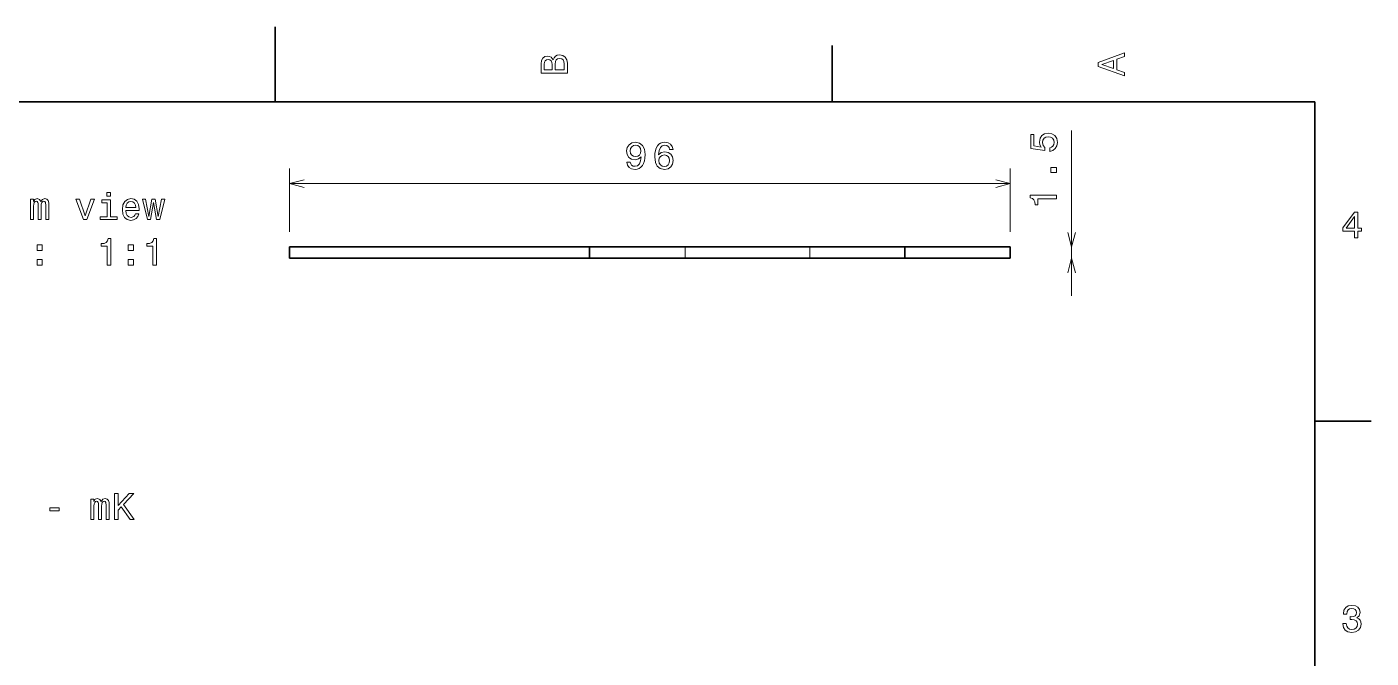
# Model space of a CAD drawing. Extents: x 0 to 297, y 0 to 210.
# Drawn here: x 115.4 to 294.5, y 125.9 to 210 of the extents above; entities that cross this region are included whole.
import ezdxf

# ---------------------------------------------------------------- set-up
doc = ezdxf.new("R2010")
doc.units = 0

msp = doc.modelspace()

# ---------------------------------------------------------------- linework, layer by layer
at = {"color": 7, "lineweight": 35, "ltscale": 0.25}
msp.add_line((148.5, 200), (148.5, 210), dxfattribs=at)
at = {"color": 7, "lineweight": 35, "ltscale": 0.1875}
for p, q in [((222.699997, 200), (222.699997, 207.5)), ((287, 157.5), (294.5, 157.5))]:
    msp.add_line(p, q, dxfattribs=at)
at = {"color": 7, "lineweight": 35}
for p, q in [((287, 200), (10, 200)), ((287, 10), (287, 200)), ((150.428329, 180.681152), (190.389023, 180.681152)), ((150.428329, 179.181152), (190.389023, 179.181152))]:
    msp.add_line(p, q, dxfattribs=at)
at = {"color": 7, "lineweight": 13}
for p, q in [((254.601593, 174.181152), (254.601593, 196.189224)), ((150.428329, 189.117798), (246.428329, 189.117798))]:
    msp.add_line(p, q, dxfattribs=at)
at = {"color": 7, "lineweight": 13, "ltscale": 0.210916}
for p, q in [((150.428329, 182.681152), (150.428329, 191.117798)), ((246.428329, 182.681152), (246.428329, 191.117798))]:
    msp.add_line(p, q, dxfattribs=at)
at = {"color": 7, "lineweight": 35, "ltscale": 0.0375}
for p, q in [((150.428329, 180.681152), (150.428329, 179.181152)), ((190.389023, 179.181152), (190.389023, 180.681152)), ((232.393097, 179.181152), (232.393097, 180.681152)), ((246.428329, 180.681152), (246.428329, 179.181152))]:
    msp.add_line(p, q, dxfattribs=at)
at = {"color": 7, "lineweight": 35, "ltscale": 0.318569}
for p, q in [((190.389023, 180.681152), (203.13179, 180.681152)), ((190.389023, 179.181152), (203.13179, 179.181152))]:
    msp.add_line(p, q, dxfattribs=at)
at = {"color": 7, "lineweight": 35, "ltscale": 0.414999}
for p, q in [((203.13179, 180.681152), (219.731766, 180.681152)), ((203.13179, 179.181152), (219.731766, 179.181152))]:
    msp.add_line(p, q, dxfattribs=at)
at = {"color": 7, "lineweight": 13, "ltscale": 0.0375}
for p, q in [((203.13179, 179.181152), (203.13179, 180.681152)), ((219.731766, 179.181152), (219.731766, 180.681152))]:
    msp.add_line(p, q, dxfattribs=at)
at = {"color": 7, "lineweight": 35, "ltscale": 0.316533}
for p, q in [((219.731766, 180.681152), (232.393097, 180.681152)), ((219.731766, 179.181152), (232.393097, 179.181152))]:
    msp.add_line(p, q, dxfattribs=at)
at = {"color": 7, "lineweight": 35, "ltscale": 0.350881}
for p, q in [((232.393097, 180.681152), (246.428329, 180.681152)), ((232.393097, 179.181152), (246.428329, 179.181152))]:
    msp.add_line(p, q, dxfattribs=at)
at = {"color": 7, "lineweight": 13}
for points in [[(185.542007, 205.630417), (185.249496, 205.983429), (185.052811, 206.074219), (184.81073, 206.104477), (184.432495, 206.03891), (184.160156, 205.842224), (183.993729, 205.524506), (183.933212, 205.080704), (183.933212, 203.835022), (187.433212, 203.835022), (187.433212, 205.151306), (187.36261, 205.620331), (187.155838, 205.968307), (186.828018, 206.185165), (186.384216, 206.260818), (186.08667, 206.215424), (185.839554, 206.094391), (185.65799, 205.897705)], [(261.633209, 203.466858), (261.633209, 203.930847), (260.604401, 204.298996), (260.604401, 205.695969), (261.633209, 206.064133), (261.633209, 206.538193), (258.128174, 205.257217), (258.128174, 204.742798)], [(185.385666, 204.984879), (185.385666, 204.298996), (184.351807, 204.298996), (184.351807, 205.025223), (184.382065, 205.297562), (184.472839, 205.489197), (184.629181, 205.605194), (184.86116, 205.645538), (185.093155, 205.600143), (185.254532, 205.479111), (185.355408, 205.272339)], [(187.014618, 205.095825), (187.014618, 204.298996), (185.809296, 204.298996), (185.809296, 205.050446), (185.844589, 205.368164), (185.9505, 205.595108), (186.132065, 205.731277), (186.394302, 205.776657), (186.671692, 205.731277), (186.863327, 205.605194), (186.979324, 205.393372)], [(260.17572, 204.460388), (258.632477, 205), (260.17572, 205.539627)], [(251.688766, 193.420486), (252.10231, 193.531433), (252.425079, 193.778564), (252.626801, 194.141678), (252.702454, 194.605652), (252.611679, 195.115021), (252.364563, 195.513428), (251.971191, 195.765594), (251.466858, 195.86142), (250.997849, 195.775681), (250.6297, 195.5336), (250.39267, 195.155365), (250.306915, 194.666168), (250.367447, 194.287918), (250.533875, 193.995422), (249.59079, 194.136627), (249.59079, 195.669769), (249.177246, 195.669769), (249.177246, 193.798737), (251.033142, 193.521347), (251.033142, 193.924805), (250.796112, 194.217316), (250.710388, 194.590515), (250.765869, 194.913284), (250.927246, 195.1604), (251.174362, 195.316742), (251.492081, 195.372223), (251.809814, 195.316742), (252.056915, 195.155365), (252.213257, 194.908234), (252.268738, 194.590515), (252.233429, 194.323227), (252.117447, 194.116455), (251.935883, 193.965164), (251.688766, 193.889511)], [(195.349945, 191.985229), (195.425598, 191.586823), (195.642456, 191.279175), (195.985382, 191.08754), (196.43927, 191.016937), (196.736832, 191.052231), (197.00412, 191.143021), (197.231064, 191.299347), (197.422699, 191.521255), (197.574005, 191.79863), (197.684952, 192.141571), (197.750519, 192.534943), (197.775726, 192.988831), (197.690002, 193.699936), (197.442886, 194.219391), (197.049515, 194.532059), (196.509888, 194.643021), (196.015656, 194.552231), (195.642456, 194.310165), (195.400375, 193.936966), (195.319687, 193.467941), (195.400375, 192.983795), (195.637405, 192.615631), (195.990433, 192.383652), (196.43927, 192.307999), (196.913345, 192.403824), (197.271408, 192.696335), (197.19072, 192.136536), (197.029327, 191.738113), (196.782227, 191.501083), (196.444321, 191.42543), (196.182068, 191.460739), (195.990433, 191.571686), (195.864349, 191.748199), (195.813919, 191.985229)], [(195.808868, 193.472992), (195.859314, 193.78566), (196.000519, 194.032776), (196.222412, 194.189117), (196.509888, 194.244598), (196.807434, 194.189117), (197.034378, 194.032776), (197.175598, 193.79071), (197.231064, 193.478027), (197.175598, 193.160309), (197.034378, 192.923279), (196.802399, 192.777023), (196.494751, 192.726593), (196.217377, 192.777023), (196.000519, 192.923279), (195.859314, 193.155258)], [(201.506714, 193.674713), (201.410889, 194.083221), (201.188995, 194.385803), (200.846054, 194.577454), (200.402252, 194.643021), (200.104706, 194.607712), (199.847488, 194.511887), (199.620544, 194.355545), (199.428909, 194.133652), (199.277603, 193.856277), (199.166656, 193.518372), (199.096054, 193.119965), (199.075882, 192.671112), (199.15657, 191.954971), (199.403687, 191.435516), (199.802109, 191.122833), (200.346771, 191.016937), (200.835968, 191.107712), (201.209167, 191.344742), (201.451233, 191.717941), (201.536972, 192.192001), (201.451233, 192.671112), (201.219254, 193.039261), (200.861176, 193.271255), (200.417374, 193.351944), (199.938263, 193.251083), (199.5802, 192.963623), (199.655853, 193.518372), (199.81723, 193.916794), (200.064346, 194.153824), (200.407288, 194.234512), (200.659454, 194.194168), (200.851089, 194.088257), (200.977173, 193.911743), (201.04274, 193.674713)], [(201.047775, 192.186966), (200.99231, 191.869232), (200.851089, 191.627167), (200.624146, 191.465775), (200.341736, 191.415344), (200.044174, 191.465775), (199.81723, 191.622116), (199.670975, 191.864197), (199.625595, 192.181915), (199.676025, 192.494598), (199.81723, 192.731628), (200.049225, 192.882935), (200.361908, 192.9384), (200.634232, 192.882935), (200.851089, 192.736679), (200.99231, 192.499649)], [(252.601593, 190.587204), (252.601593, 191.283173), (251.850159, 191.283173), (251.850159, 190.587204)], [(115.905998, 184.324524), (116.314499, 184.324524), (116.314499, 186.13504), (116.339714, 186.407379), (116.415359, 186.604065), (116.531357, 186.720062), (116.682655, 186.765442), (116.803688, 186.725098), (116.884384, 186.624237), (116.924728, 186.452759), (116.939857, 186.225815), (116.939857, 184.324524), (117.323143, 184.324524), (117.323143, 186.13504), (117.348358, 186.402328), (117.424011, 186.599014), (117.545044, 186.720062), (117.696342, 186.765442), (117.817383, 186.725098), (117.898071, 186.624237), (117.948502, 186.225815), (117.948502, 184.324524), (118.357002, 184.324524), (118.357002, 186.195557), (118.331787, 186.583893), (118.251099, 186.881439), (118.089714, 187.063004), (117.827469, 187.128555), (117.519829, 187.027695), (117.282799, 186.735184), (117.096199, 187.022644), (116.783516, 187.128555), (116.496056, 187.027695), (116.29937, 186.74527), (116.29937, 187.03273), (115.905998, 187.03273)], [(122.966515, 184.324524), (123.435532, 184.324524), (124.424011, 187.03273), (123.965073, 187.03273), (123.203545, 184.849014), (122.426888, 187.03273), (121.962914, 187.03273)], [(126.547211, 184.697723), (126.547211, 186.941956), (125.40744, 186.941956), (125.40744, 186.563721), (126.103401, 186.563721), (126.103401, 184.697723), (125.195618, 184.697723), (125.195618, 184.324524), (127.465073, 184.324524), (127.465073, 184.697723)], [(126.562332, 187.945557), (126.093315, 187.945557), (126.093315, 187.441238), (126.562332, 187.441238)], [(128.614929, 185.550034), (130.390137, 185.550034), (130.395187, 185.756805), (130.314499, 186.336777), (130.09259, 186.770493), (129.739563, 187.03273), (129.270554, 187.128555), (128.811615, 187.027695), (128.458588, 186.74527), (128.231644, 186.286346), (128.150955, 185.681152), (128.226593, 185.060837), (128.453552, 184.606949), (128.801529, 184.324524), (129.255417, 184.228699), (129.648788, 184.294266), (129.971558, 184.465729), (130.208588, 184.738068), (130.344757, 185.101181), (129.905991, 185.101181), (129.815216, 184.899445), (129.684097, 184.748154), (129.310898, 184.627121), (129.023438, 184.682587), (128.80658, 184.8591), (128.665359, 185.146576), (128.614929, 185.534897)], [(128.614929, 185.923233), (128.67041, 186.27121), (128.80658, 186.528412), (129.013336, 186.684753), (129.285675, 186.740234), (129.552963, 186.684753), (129.759735, 186.528412), (129.885818, 186.27121), (129.931213, 185.923233)], [(131.903107, 184.324524), (132.306564, 186.624237), (132.710022, 184.324524), (133.133667, 184.324524), (133.799362, 187.03273), (133.370697, 187.03273), (132.921844, 184.733032), (132.523438, 187.03273), (132.084671, 187.03273), (131.686249, 184.733032), (131.237411, 187.03273), (130.813782, 187.03273), (131.479477, 184.324524)], [(252.601593, 187.108383), (252.601593, 187.567322), (249.076385, 187.567322), (249.076385, 187.22438), (249.384003, 187.133606), (249.59079, 186.952042), (249.711823, 186.674667), (249.752167, 186.291382), (250.110229, 186.291382), (250.110229, 187.108383)], [(292.277374, 181.916794), (292.731262, 181.916794), (292.731262, 182.784225), (293.23056, 182.784225), (293.23056, 183.187683), (292.731262, 183.187683), (292.731262, 185.341141), (292.272339, 185.341141), (290.739197, 183.228027), (290.739197, 182.784225), (292.277374, 182.784225)], [(291.162842, 183.187683), (292.277374, 184.756134), (292.277374, 183.187683)], [(116.778473, 180.234467), (117.474442, 180.234467), (117.474442, 180.985901), (116.778473, 180.985901)], [(126.143745, 178.277695), (126.602684, 178.277695), (126.602684, 181.802917), (126.259743, 181.802917), (126.168961, 181.49527), (125.987411, 181.288498), (125.71003, 181.167465), (125.326744, 181.127121), (125.326744, 180.769043), (126.143745, 180.769043)], [(128.922562, 180.234467), (129.61853, 180.234467), (129.61853, 180.985901), (128.922562, 180.985901)], [(132.21579, 178.277695), (132.674728, 178.277695), (132.674728, 181.802917), (132.331787, 181.802917), (132.241013, 181.49527), (132.059448, 181.288498), (131.782074, 181.167465), (131.398788, 181.127121), (131.398788, 180.769043), (132.21579, 180.769043)], [(116.778473, 178.277695), (117.474442, 178.277695), (117.474442, 179.029129), (116.778473, 179.029129)], [(128.922562, 178.277695), (129.61853, 178.277695), (129.61853, 179.029129), (128.922562, 179.029129)], [(123.950691, 144.364441), (124.359192, 144.364441), (124.359192, 146.174957), (124.384407, 146.447296), (124.460052, 146.643982), (124.57605, 146.759979), (124.727348, 146.805359), (124.848381, 146.765015), (124.929077, 146.664154), (124.969421, 146.492676), (124.98455, 146.265732), (124.98455, 144.364441), (125.367836, 144.364441), (125.367836, 146.174957), (125.393051, 146.442245), (125.468697, 146.638931), (125.589737, 146.759979), (125.741035, 146.805359), (125.862068, 146.765015), (125.942764, 146.664154), (125.993195, 146.265732), (125.993195, 144.364441), (126.401695, 144.364441), (126.401695, 146.235474), (126.37648, 146.62381), (126.295792, 146.921356), (126.134407, 147.102921), (125.872154, 147.168472), (125.564522, 147.067612), (125.327492, 146.775101), (125.140892, 147.062561), (124.828209, 147.168472), (124.540749, 147.067612), (124.344063, 146.785187), (124.344063, 147.072647), (123.950691, 147.072647)], [(127.112793, 144.364441), (127.576775, 144.364441), (127.576775, 145.610123), (127.990318, 146.053925), (129.16539, 144.364441), (129.730225, 144.364441), (128.318115, 146.391815), (129.68988, 147.864441), (129.074615, 147.864441), (127.576775, 146.24556), (127.576775, 147.864441), (127.112793, 147.864441)], [(118.488869, 145.519333), (119.709328, 145.519333), (119.709328, 145.917755), (118.488869, 145.917755)], [(290.729126, 130.51622), (290.729126, 130.480911), (290.809814, 129.996765), (291.046844, 129.633652), (291.420044, 129.401657), (291.914276, 129.315933), (292.438782, 129.401657), (292.832153, 129.623566), (293.08429, 129.976593), (293.175079, 130.430481), (293.134735, 130.728027), (293.023773, 130.970108), (292.842224, 131.156708), (292.600159, 131.292877), (292.927948, 131.565216), (293.043945, 131.998932), (292.968292, 132.392303), (292.751434, 132.68985), (292.398407, 132.87645), (291.914276, 132.942017), (291.460388, 132.861313), (291.112396, 132.63942), (290.885468, 132.286392), (290.809814, 131.817368), (290.809814, 131.782074), (291.258636, 131.782074), (291.299011, 132.104828), (291.430115, 132.336823), (291.641937, 132.478027), (291.939484, 132.528473), (292.201721, 132.488113), (292.393372, 132.382217), (292.509369, 132.210739), (292.554749, 131.97876), (292.509369, 131.731628), (292.388336, 131.565216), (292.176514, 131.46434), (291.889069, 131.434082), (291.692383, 131.439133), (291.692383, 131.04071), (291.939484, 131.050797), (292.257202, 131.005417), (292.494232, 130.884369), (292.635468, 130.687683), (292.685883, 130.430481), (292.630402, 130.13797), (292.484161, 129.921112), (292.252167, 129.784943), (291.944519, 129.739563), (291.626801, 129.789993), (291.394806, 129.941284), (291.248566, 130.183365), (291.193085, 130.51622)]]:
    msp.add_lwpolyline(points, close=True, dxfattribs=at)
for points in [[(152.360184, 189.635437), (150.428329, 189.117798), (152.360184, 188.600159)], [(244.496475, 188.600159), (246.428329, 189.117798), (244.496475, 189.635437)], [(254.083954, 182.613007), (254.601593, 180.681152), (255.119232, 182.613007)], [(255.119232, 177.249298), (254.601593, 179.181152), (254.083954, 177.249298)]]:
    msp.add_lwpolyline(points, dxfattribs=at)

doc.saveas('drawing.dxf')
